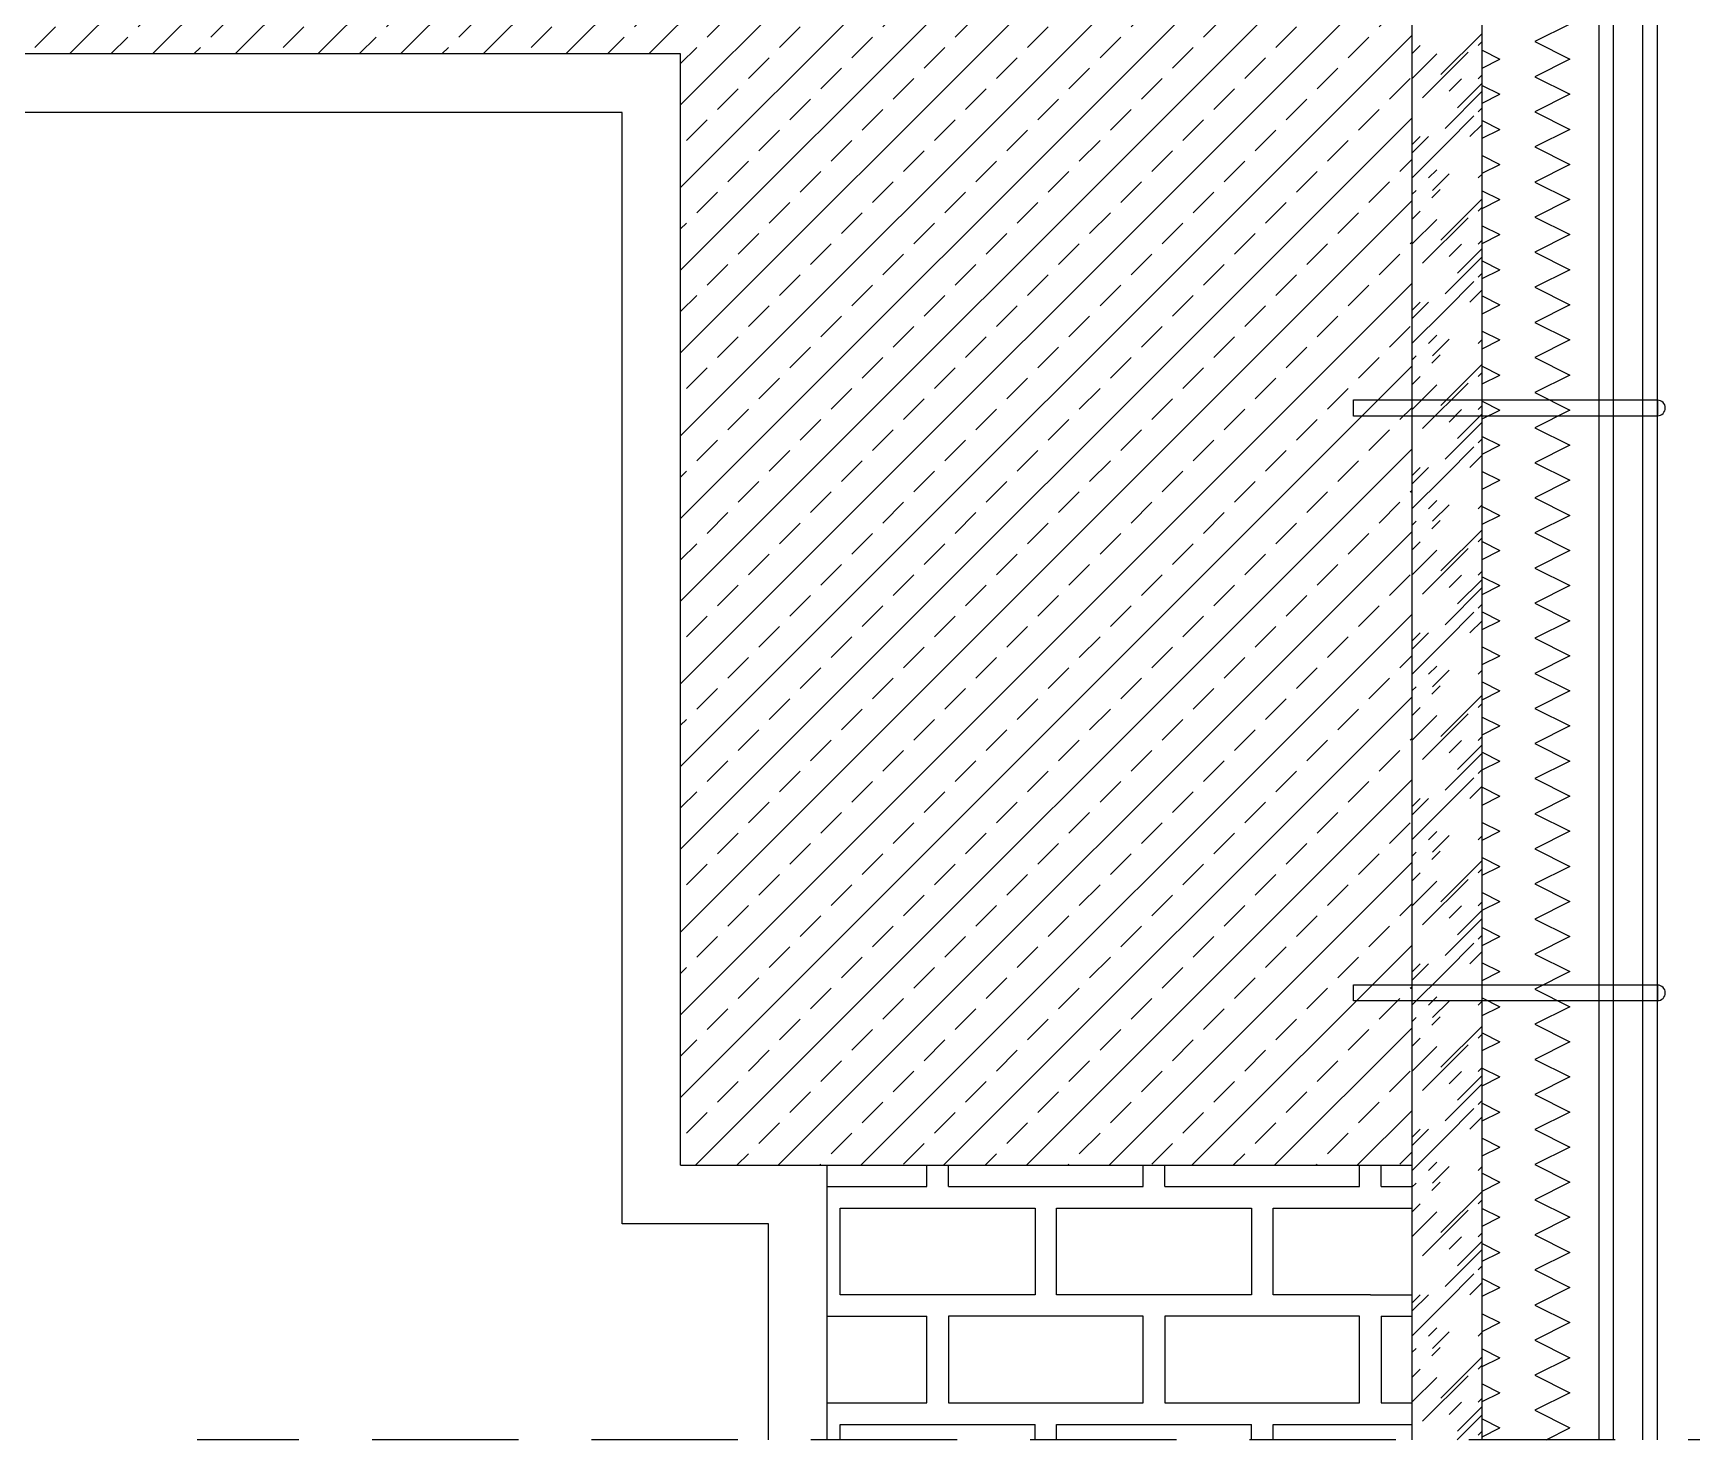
# Model space of a CAD drawing. Header units: metres. Extents: x -220 to 294, y -29 to 18.
# Drawn here: x 262.438 to 265.274, y 8.754 to 11.159 of the extents above; entities that cross this region are included whole.
import ezdxf

# ---------------------------------------------------------------- set-up
doc = ezdxf.new("R2010")
doc.units = ezdxf.units.M
doc.header["$MEASUREMENT"] = 0
doc.linetypes.add('CENTER2', pattern=[1.125, 0.75, -0.125, 0.125, -0.125])
doc.linetypes.add('DASHED2', pattern=[0.375, 0.25, -0.125])
doc.layers.add('Standart', color=7, linetype='Continuous')

msp = doc.modelspace()

# ---------------------------------------------------------------- hatches: boundary and pattern name
at = {"layer": 'Standart', "linetype": 'Continuous', "lineweight": -3}
h = msp.add_hatch(dxfattribs=at)
h.set_pattern_fill('ANSI33', color=59, scale=0.4, style=0)
h.set_pattern_definition([(45, (2.96814, -4.59858), (-0.07071068, 0.07071068), []), (45, (3.03885, -4.59858), (-0.07071068, 0.07071068), [0.05, -0.025])])
h.paths.add_polyline_path([(259.0966, 11.7233), (259.0966, 11.1233), (263.5449, 11.1233), (263.5449, 9.2233), (264.7949, 9.2233), (264.7949, 11.7233)])

# ---------------------------------------------------------------- linework, layer by layer
at = {"layer": 'Standart', "color": 47, "linetype": 'Continuous', "lineweight": -3}
for points in [[(264.9149, 8.7539), (264.9149, 15.8398)], [(265.1149, 8.7539), (265.1149, 15.8398)], [(265.1399, 8.7539), (265.1399, 15.8398)], [(265.1899, 8.7539), (265.1899, 15.8398)], [(265.2149, 8.7539), (265.2149, 15.8398)]]:
    msp.add_lwpolyline(points, dxfattribs=at)
at = {"layer": 'Standart', "color": 7, "linetype": 'Continuous', "lineweight": -3}
for points in [[(264.7949, 11.7233), (264.7949, 9.2233)], [(263.5449, 11.1233), (259.0966, 11.1233)], [(263.5449, 9.2233), (263.5449, 11.1233)], [(263.7949, 9.2233), (264.7949, 9.2233)]]:
    msp.add_lwpolyline(points, dxfattribs=at)
at = {"layer": 'Standart', "color": 4, "linetype": 'Continuous', "lineweight": -3}
for points in [[(265.0652, 11.1744), (265.0052, 11.1444)], [(265.0052, 11.1444), (265.0652, 11.1144)], [(264.9149, 11.1296), (264.9452, 11.1144)], [(264.9149, 11.0993), (264.9452, 11.1144)], [(265.0652, 11.1144), (265.0052, 11.0844)], [(264.9149, 11.0696), (264.9452, 11.0544)], [(265.0052, 11.0844), (265.0652, 11.0544)], [(264.9149, 11.0393), (264.9452, 11.0544)], [(265.0652, 11.0544), (265.0052, 11.0244)], [(264.9149, 11.0096), (264.9452, 10.9944)], [(265.0052, 11.0244), (265.0652, 10.9944)], [(264.9149, 10.9793), (264.9452, 10.9944)], [(265.0652, 10.9944), (265.0052, 10.9644)], [(264.9149, 10.9496), (264.9452, 10.9344)], [(265.0052, 10.9644), (265.0652, 10.9344)], [(264.9149, 10.9193), (264.9452, 10.9344)], [(265.0652, 10.9344), (265.0052, 10.9044)], [(264.9149, 10.8896), (264.9452, 10.8744)], [(265.0052, 10.9044), (265.0652, 10.8744)], [(264.9149, 10.8593), (264.9452, 10.8744)], [(265.0652, 10.8744), (265.0052, 10.8444)], [(265.0052, 10.8444), (265.0652, 10.8144)], [(264.9149, 10.8296), (264.9452, 10.8144)], [(264.9149, 10.7993), (264.9452, 10.8144)], [(265.0652, 10.8144), (265.0052, 10.7844)], [(265.0052, 10.7844), (265.0652, 10.7544)], [(264.9149, 10.7696), (264.9452, 10.7544)], [(264.9149, 10.7393), (264.9452, 10.7544)], [(265.0652, 10.7544), (265.0052, 10.7244)], [(265.0052, 10.7244), (265.0652, 10.6944)], [(264.9149, 10.7096), (264.9452, 10.6944)], [(264.9149, 10.6793), (264.9452, 10.6944)], [(265.0652, 10.6944), (265.0052, 10.6644)], [(265.0052, 10.6644), (265.0652, 10.6344)], [(264.9149, 10.6496), (264.9452, 10.6344)], [(264.9149, 10.6193), (264.9452, 10.6344)], [(265.0652, 10.6344), (265.0052, 10.6044)], [(264.9149, 10.5896), (264.9452, 10.5744)], [(265.0052, 10.6044), (265.0652, 10.5744)], [(264.9149, 10.5593), (264.9452, 10.5744)], [(265.0652, 10.5744), (265.0052, 10.5444)], [(264.9149, 10.5296), (264.9452, 10.5144)], [(265.0052, 10.5444), (265.0652, 10.5144)], [(264.9149, 10.4993), (264.9452, 10.5144)], [(265.0652, 10.5144), (265.0052, 10.4844)], [(264.9149, 10.4696), (264.9452, 10.4544)], [(265.0052, 10.4844), (265.0652, 10.4544)], [(264.9149, 10.4393), (264.9452, 10.4544)], [(265.0652, 10.4544), (265.0052, 10.4244)], [(264.9149, 10.4096), (264.9452, 10.3944)], [(265.0052, 10.4244), (265.0652, 10.3944)], [(264.9149, 10.3793), (264.9452, 10.3944)], [(265.0652, 10.3944), (265.0052, 10.3644)], [(264.9149, 10.3496), (264.9452, 10.3344)], [(265.0052, 10.3644), (265.0652, 10.3344)], [(264.9149, 10.3193), (264.9452, 10.3344)], [(265.0652, 10.3344), (265.0052, 10.3044)], [(265.0052, 10.3044), (265.0652, 10.2744)], [(264.9149, 10.2896), (264.9452, 10.2744)], [(264.9149, 10.2593), (264.9452, 10.2744)], [(265.0652, 10.2744), (265.0052, 10.2444)], [(265.0052, 10.2444), (265.0652, 10.2144)], [(264.9149, 10.2296), (264.9452, 10.2144)], [(264.9149, 10.1993), (264.9452, 10.2144)], [(265.0652, 10.2144), (265.0052, 10.1844)], [(265.0052, 10.1844), (265.0652, 10.1544)], [(264.9149, 10.1696), (264.9452, 10.1544)], [(264.9149, 10.1393), (264.9452, 10.1544)], [(265.0652, 10.1544), (265.0052, 10.1244)], [(265.0052, 10.1244), (265.0652, 10.0944)], [(264.9149, 10.1096), (264.9452, 10.0944)], [(264.9149, 10.0793), (264.9452, 10.0944)], [(265.0652, 10.0944), (265.0052, 10.0644)], [(264.9149, 10.0496), (264.9452, 10.0344)], [(265.0052, 10.0644), (265.0652, 10.0344)], [(264.9149, 10.0193), (264.9452, 10.0344)], [(265.0652, 10.0344), (265.0052, 10.0044)], [(264.9149, 9.9896), (264.9452, 9.9744)], [(265.0052, 10.0044), (265.0652, 9.9744)], [(264.9149, 9.9593), (264.9452, 9.9744)], [(265.0652, 9.9744), (265.0052, 9.9444)], [(264.9149, 9.9296), (264.9452, 9.9144)], [(265.0052, 9.9444), (265.0652, 9.9144)], [(264.9149, 9.8993), (264.9452, 9.9144)], [(265.0652, 9.9144), (265.0052, 9.8844)], [(264.9149, 9.8696), (264.9452, 9.8544)], [(265.0052, 9.8844), (265.0652, 9.8544)], [(264.9149, 9.8393), (264.9452, 9.8544)], [(265.0652, 9.8544), (265.0052, 9.8244)], [(265.0052, 9.8244), (265.0652, 9.7944)], [(264.9149, 9.8096), (264.9452, 9.7944)], [(264.9149, 9.7793), (264.9452, 9.7944)], [(265.0652, 9.7944), (265.0052, 9.7644)], [(265.0052, 9.7644), (265.0652, 9.7344)], [(264.9149, 9.7496), (264.9452, 9.7344)], [(264.9149, 9.7193), (264.9452, 9.7344)], [(265.0652, 9.7344), (265.0052, 9.7044)], [(265.0052, 9.7044), (265.0652, 9.6744)], [(264.9149, 9.6896), (264.9452, 9.6744)], [(264.9149, 9.6593), (264.9452, 9.6744)], [(265.0652, 9.6744), (265.0052, 9.6444)], [(265.0052, 9.6444), (265.0652, 9.6144)], [(264.9149, 9.6296), (264.9452, 9.6144)], [(264.9149, 9.5993), (264.9452, 9.6144)], [(265.0652, 9.6144), (265.0052, 9.5844)], [(265.0052, 9.5844), (265.0652, 9.5544)], [(264.9149, 9.5696), (264.9452, 9.5544)], [(264.9149, 9.5393), (264.9452, 9.5544)], [(265.0652, 9.5544), (265.0052, 9.5244)], [(264.9149, 9.5096), (264.9452, 9.4944)], [(265.0052, 9.5244), (265.0652, 9.4944)], [(264.9149, 9.4793), (264.9452, 9.4944)], [(265.0652, 9.4944), (265.0052, 9.4644)], [(264.9149, 9.4496), (264.9452, 9.4344)], [(265.0052, 9.4644), (265.0652, 9.4344)], [(264.9149, 9.4193), (264.9452, 9.4344)], [(265.0652, 9.4344), (265.0052, 9.4044)], [(264.9149, 9.3896), (264.9452, 9.3744)], [(265.0052, 9.4044), (265.0652, 9.3744)], [(264.9149, 9.3593), (264.9452, 9.3744)], [(265.0652, 9.3744), (265.0052, 9.3444)], [(264.9149, 9.3296), (264.9452, 9.3144)], [(265.0052, 9.3444), (265.0652, 9.3144)], [(264.9149, 9.2993), (264.9452, 9.3144)], [(265.0652, 9.3144), (265.0052, 9.2844)], [(265.0052, 9.2844), (265.0652, 9.2544)], [(264.9149, 9.2696), (264.9452, 9.2544)], [(264.9149, 9.2393), (264.9452, 9.2544)], [(265.0652, 9.2544), (265.0052, 9.2244)], [(265.0052, 9.2244), (265.0652, 9.1944)], [(264.9149, 9.2096), (264.9452, 9.1944)], [(264.9149, 9.1793), (264.9452, 9.1944)], [(265.0652, 9.1944), (265.0052, 9.1644)], [(265.0052, 9.1644), (265.0652, 9.1344)], [(264.9149, 9.1496), (264.9452, 9.1344)], [(264.9149, 9.1193), (264.9452, 9.1344)], [(265.0652, 9.1344), (265.0052, 9.1044)], [(265.0052, 9.1044), (265.0652, 9.0744)], [(264.9149, 9.0896), (264.9452, 9.0744)], [(264.9149, 9.0593), (264.9452, 9.0744)], [(265.0652, 9.0744), (265.0052, 9.0444)], [(264.9149, 9.0296), (264.9452, 9.0144)], [(265.0052, 9.0444), (265.0652, 9.0144)], [(264.9149, 8.9993), (264.9452, 9.0144)], [(265.0652, 9.0144), (265.0052, 8.9844)], [(264.9149, 8.9696), (264.9452, 8.9544)], [(265.0052, 8.9844), (265.0652, 8.9544)], [(264.9149, 8.9393), (264.9452, 8.9544)], [(265.0652, 8.9544), (265.0052, 8.9244)], [(264.9149, 8.9096), (264.9452, 8.8944)], [(265.0052, 8.9244), (265.0652, 8.8944)], [(264.9149, 8.8793), (264.9452, 8.8944)], [(265.0652, 8.8944), (265.0052, 8.8644)], [(264.9149, 8.8496), (264.9452, 8.8344)], [(265.0052, 8.8644), (265.0652, 8.8344)], [(264.9149, 8.8193), (264.9452, 8.8344)], [(265.0652, 8.8344), (265.0052, 8.8044)], [(265.0052, 8.8044), (265.0652, 8.7744)], [(264.9149, 8.7896), (264.9452, 8.7744)], [(264.9149, 8.7593), (264.9452, 8.7744)], [(265.0243, 8.754), (265.0652, 8.7744)]]:
    msp.add_lwpolyline(points, dxfattribs=at)
at = {"layer": 'Standart', "color": 241, "linetype": 'Continuous', "lineweight": -3}
for points in [[(264.8445, 11.0881), (264.9149, 11.1585)], [(264.9082, 11.1376), (264.9149, 11.1444)], [(264.7949, 11.1233), (264.8092, 11.1376)], [(264.7949, 11.0809), (264.8375, 11.1234)], [(264.8134, 11.0485), (264.8912, 11.1263)], [(264.9082, 11.081), (264.9149, 11.0878)], [(264.8516, 10.9961), (264.9149, 11.0595)], [(264.8587, 11.0598), (264.8799, 11.081)], [(264.8728, 11.0315), (264.9149, 11.0736)], [(264.9082, 11.0244), (264.9149, 11.0312)], [(264.8516, 10.9679), (264.9011, 11.0174)], [(264.894, 10.982), (264.9149, 11.0029)], [(264.7949, 10.9536), (264.8233, 10.982)], [(264.7949, 10.9677), (264.8092, 10.982)], [(264.7949, 10.9112), (264.8516, 10.9679)], [(264.7949, 10.9395), (264.795, 10.9396)], [(264.8233, 10.9113), (264.8375, 10.9254)], [(264.8304, 10.8901), (264.8587, 10.9184)], [(264.9082, 10.9113), (264.9149, 10.9181)], [(264.7949, 10.8829), (264.8021, 10.8901)], [(264.829, 10.8774), (264.8431, 10.8915)], [(264.8445, 10.8052), (264.9149, 10.8757)], [(264.9082, 10.8547), (264.9149, 10.8615)], [(264.7949, 10.8405), (264.8092, 10.8547)], [(264.7949, 10.798), (264.8375, 10.8406)], [(264.8134, 10.7656), (264.8912, 10.8434)], [(264.9082, 10.7982), (264.9149, 10.8049)], [(264.8516, 10.7133), (264.9149, 10.7767)], [(264.8587, 10.7769), (264.8799, 10.7982)], [(264.8728, 10.7487), (264.9149, 10.7908)], [(264.9082, 10.7416), (264.9149, 10.7484)], [(264.8516, 10.685), (264.9011, 10.7345)], [(264.894, 10.6992), (264.9149, 10.7201)], [(264.7949, 10.6707), (264.8233, 10.6992)], [(264.7949, 10.6849), (264.8092, 10.6992)], [(264.7949, 10.6283), (264.8516, 10.685)], [(264.7949, 10.6566), (264.795, 10.6567)], [(264.8233, 10.6285), (264.8375, 10.6426)], [(264.8304, 10.6072), (264.8587, 10.6355)], [(264.9082, 10.6285), (264.9149, 10.6352)], [(264.7949, 10.6), (264.8021, 10.6072)], [(264.829, 10.5945), (264.8431, 10.6087)], [(264.8445, 10.5224), (264.9149, 10.5928)], [(264.9082, 10.5719), (264.9149, 10.5787)], [(264.7949, 10.5576), (264.8092, 10.5719)], [(264.7949, 10.5152), (264.8375, 10.5577)], [(264.8134, 10.4828), (264.8912, 10.5606)], [(264.9082, 10.5153), (264.9149, 10.5221)], [(264.8516, 10.4305), (264.9149, 10.4938)], [(264.8587, 10.4941), (264.8799, 10.5153)], [(264.8728, 10.4658), (264.9149, 10.508)], [(264.9082, 10.4587), (264.9149, 10.4655)], [(264.8516, 10.4022), (264.9011, 10.4517)], [(264.894, 10.4163), (264.9149, 10.4372)], [(264.7949, 10.3879), (264.8233, 10.4163)], [(264.7949, 10.402), (264.8092, 10.4163)], [(264.7949, 10.3455), (264.8516, 10.4022)], [(264.7949, 10.3738), (264.795, 10.3739)], [(264.8233, 10.3456), (264.8375, 10.3598)], [(264.8304, 10.3244), (264.8587, 10.3527)], [(264.9082, 10.3456), (264.9149, 10.3524)], [(264.7949, 10.3172), (264.8021, 10.3244)], [(264.829, 10.3117), (264.8431, 10.3258)], [(264.8445, 10.2395), (264.9149, 10.31)], [(264.9082, 10.289), (264.9149, 10.2958)], [(264.7949, 10.2748), (264.8092, 10.289)], [(264.7949, 10.2323), (264.8375, 10.2749)], [(264.8134, 10.1999), (264.8912, 10.2777)], [(264.9082, 10.2325), (264.9149, 10.2393)], [(264.8516, 10.1476), (264.9149, 10.211)], [(264.8587, 10.2113), (264.8799, 10.2325)], [(264.8728, 10.183), (264.9149, 10.2251)], [(264.9082, 10.1759), (264.9149, 10.1827)], [(264.8516, 10.1193), (264.9011, 10.1688)], [(264.894, 10.1335), (264.9149, 10.1544)], [(264.7949, 10.1051), (264.8233, 10.1335)], [(264.7949, 10.1192), (264.8092, 10.1335)], [(264.7949, 10.0626), (264.8516, 10.1193)], [(264.7949, 10.0909), (264.795, 10.0911)], [(264.8233, 10.0628), (264.8375, 10.0769)], [(264.8304, 10.0416), (264.8587, 10.0698)], [(264.9082, 10.0628), (264.9149, 10.0696)], [(264.7949, 10.0343), (264.8021, 10.0416)], [(264.829, 10.0288), (264.8431, 10.043)], [(264.8445, 9.9567), (264.9149, 10.0271)], [(264.9082, 10.0062), (264.9149, 10.013)], [(264.7949, 9.9919), (264.8092, 10.0062)], [(264.7949, 9.9495), (264.8375, 9.9921)], [(264.8134, 9.9171), (264.8912, 9.9949)], [(264.9082, 9.9496), (264.9149, 9.9564)], [(264.8516, 9.8648), (264.9149, 9.9281)], [(264.8587, 9.9284), (264.8799, 9.9496)], [(264.8728, 9.9001), (264.9149, 9.9423)], [(264.9082, 9.8931), (264.9149, 9.8998)], [(264.8516, 9.8365), (264.9011, 9.886)], [(264.894, 9.8506), (264.9149, 9.8716)], [(264.7949, 9.8222), (264.8233, 9.8506)], [(264.7949, 9.8364), (264.8092, 9.8506)], [(264.7949, 9.7798), (264.8516, 9.8365)], [(264.7949, 9.8081), (264.795, 9.8082)], [(264.8233, 9.7799), (264.8375, 9.7941)], [(264.8304, 9.7587), (264.8587, 9.787)], [(264.9082, 9.7799), (264.9149, 9.7867)], [(264.7949, 9.7515), (264.8021, 9.7587)], [(264.829, 9.746), (264.8431, 9.7601)], [(264.8445, 9.6739), (264.9149, 9.7443)], [(264.9082, 9.7234), (264.9149, 9.7301)], [(264.7949, 9.7091), (264.8092, 9.7234)], [(264.7949, 9.6666), (264.8375, 9.7092)], [(264.8134, 9.6343), (264.8912, 9.712)], [(264.9082, 9.6668), (264.9149, 9.6736)], [(264.8516, 9.5819), (264.9149, 9.6453)], [(264.8587, 9.6456), (264.8799, 9.6668)], [(264.8728, 9.6173), (264.9149, 9.6594)], [(264.9082, 9.6102), (264.9149, 9.617)], [(264.8516, 9.5537), (264.9011, 9.6031)], [(264.894, 9.5678), (264.9149, 9.5887)], [(264.7949, 9.5394), (264.8233, 9.5678)], [(264.7949, 9.5535), (264.8092, 9.5678)], [(264.7949, 9.4969), (264.8516, 9.5537)], [(264.7949, 9.5252), (264.795, 9.5254)], [(264.8233, 9.4971), (264.8375, 9.5112)], [(264.8304, 9.4759), (264.8587, 9.5042)], [(264.9082, 9.4971), (264.9149, 9.5039)], [(264.7949, 9.4687), (264.8021, 9.4759)], [(264.829, 9.4631), (264.8431, 9.4773)], [(264.8445, 9.391), (264.9149, 9.4614)], [(264.9082, 9.4405), (264.9149, 9.4473)], [(264.7949, 9.4262), (264.8092, 9.4405)], [(264.7949, 9.3838), (264.8375, 9.4264)], [(264.8134, 9.3514), (264.8912, 9.4292)], [(264.9082, 9.3839), (264.9149, 9.3907)], [(264.8516, 9.2991), (264.9149, 9.3624)], [(264.8587, 9.3627), (264.8799, 9.3839)], [(264.8728, 9.3344), (264.9149, 9.3766)], [(264.9082, 9.3274), (264.9149, 9.3342)], [(264.8516, 9.2708), (264.9011, 9.3203)], [(264.894, 9.285), (264.9149, 9.3059)], [(264.7949, 9.2565), (264.8233, 9.285)], [(264.7949, 9.2707), (264.8092, 9.285)], [(264.7949, 9.2141), (264.8516, 9.2708)], [(264.7949, 9.2424), (264.795, 9.2425)], [(264.8233, 9.2142), (264.8375, 9.2284)], [(264.8304, 9.193), (264.8587, 9.2213)], [(264.9082, 9.2142), (264.9149, 9.221)], [(264.7949, 9.1858), (264.8021, 9.193)], [(264.829, 9.1803), (264.8431, 9.1944)], [(264.8445, 9.1082), (264.9149, 9.1786)], [(264.9082, 9.1577), (264.9149, 9.1645)], [(264.7949, 9.1434), (264.8092, 9.1577)], [(264.7949, 9.101), (264.8375, 9.1435)], [(264.8134, 9.0686), (264.8912, 9.1464)], [(264.9082, 9.1011), (264.9149, 9.1079)], [(264.8516, 9.0163), (264.9149, 9.0796)], [(264.8587, 9.0799), (264.8799, 9.1011)], [(264.8728, 9.0516), (264.9149, 9.0937)], [(264.9082, 9.0445), (264.9149, 9.0513)], [(264.8516, 8.988), (264.9011, 9.0375)], [(264.894, 9.0021), (264.9149, 9.023)], [(264.7949, 8.9737), (264.8233, 9.0021)], [(264.7949, 8.9878), (264.8092, 9.0021)], [(264.7949, 8.9312), (264.8516, 8.988)], [(264.7949, 8.9595), (264.795, 8.9597)], [(264.8233, 8.9314), (264.8375, 8.9455)], [(264.8304, 8.9102), (264.8587, 8.9385)], [(264.9082, 8.9314), (264.9149, 8.9382)], [(264.7949, 8.903), (264.8021, 8.9102)], [(264.829, 8.8975), (264.8431, 8.9116)], [(264.8445, 8.8253), (264.9149, 8.8958)], [(264.9082, 8.8748), (264.9149, 8.8816)], [(264.7949, 8.8605), (264.8092, 8.8748)], [(264.7949, 8.8181), (264.8375, 8.8607)], [(264.8134, 8.7857), (264.8912, 8.8635)], [(264.8587, 8.797), (264.8799, 8.8183)], [(264.9082, 8.8183), (264.9149, 8.825)], [(264.8722, 8.754), (264.9149, 8.7968)], [(264.8728, 8.7688), (264.9149, 8.8109)], [(264.9082, 8.7617), (264.9149, 8.7685)], [(264.9005, 8.754), (264.9011, 8.7546)]]:
    msp.add_lwpolyline(points, dxfattribs=at)
at = {"layer": 'Standart', "color": 38, "linetype": 'Continuous', "lineweight": -3}
for points in [[(263.4449, 11.0233), (259.0966, 11.0233)], [(263.4449, 9.1233), (263.4449, 11.0233)], [(263.9658, 9.1871), (263.9658, 9.2233)], [(264.0027, 9.1871), (264.0027, 9.2233)], [(264.3358, 9.1871), (264.3358, 9.2233)], [(264.3727, 9.1871), (264.3727, 9.2233)], [(264.7057, 9.1871), (264.7057, 9.2233)], [(264.7427, 9.1871), (264.7427, 9.2233)], [(263.7949, 9.1871), (263.9658, 9.1871)], [(264.0027, 9.1871), (264.3358, 9.1871)], [(264.3727, 9.1871), (264.7057, 9.1871)], [(264.7427, 9.1871), (264.7949, 9.1871)], [(263.8177, 9.0761), (263.8177, 9.1501)], [(263.8177, 9.1501), (263.9843, 9.1501)], [(263.9843, 9.1501), (264.1508, 9.1501)], [(264.1508, 9.1501), (264.1508, 9.0761)], [(264.1877, 9.0761), (264.1877, 9.1501)], [(264.1877, 9.1501), (264.3542, 9.1501)], [(264.3542, 9.1501), (264.5208, 9.1501)], [(264.5208, 9.1501), (264.5208, 9.0761)], [(264.5577, 9.0761), (264.5577, 9.1501)], [(264.5577, 9.1501), (264.7242, 9.1501)], [(264.7242, 9.1501), (264.7949, 9.1501)], [(263.6949, 9.1233), (263.4449, 9.1233)], [(263.6949, 8.7539), (263.6949, 9.1233)], [(263.8177, 9.0021), (263.8177, 9.0761)], [(264.1508, 9.0761), (264.1508, 9.0021)], [(264.1877, 9.0021), (264.1877, 9.0761)], [(264.5208, 9.0761), (264.5208, 9.0021)], [(264.5577, 9.0021), (264.5577, 9.0761)], [(263.9843, 9.0021), (263.8177, 9.0021)], [(264.1508, 9.0021), (263.9843, 9.0021)], [(264.3542, 9.0021), (264.1877, 9.0021)], [(264.5208, 9.0021), (264.3542, 9.0021)], [(264.7242, 9.0021), (264.5577, 9.0021)], [(264.7242, 9.0021), (264.7949, 9.0021)], [(263.7949, 8.9651), (263.9658, 8.9651)], [(263.9658, 8.8171), (263.9658, 8.9651)], [(264.3358, 8.9651), (264.0027, 8.9651)], [(264.0027, 8.9651), (264.0027, 8.8171)], [(264.3358, 8.8171), (264.3358, 8.9651)], [(264.7057, 8.9651), (264.3727, 8.9651)], [(264.3727, 8.9651), (264.3727, 8.8171)], [(264.7057, 8.8171), (264.7057, 8.9651)], [(264.7427, 8.9651), (264.7949, 8.9651)], [(264.7427, 8.9651), (264.7427, 8.8171)], [(263.7949, 8.8171), (263.9658, 8.8171)], [(264.0027, 8.8171), (264.3358, 8.8171)], [(264.3727, 8.8171), (264.7057, 8.8171)], [(264.7427, 8.8171), (264.7949, 8.8171)], [(263.8177, 8.754), (263.8177, 8.7801)], [(263.8177, 8.7801), (263.9843, 8.7801)], [(263.9843, 8.7801), (264.1508, 8.7801)], [(264.1508, 8.754), (264.1508, 8.7801)], [(264.1877, 8.754), (264.1877, 8.7801)], [(264.1877, 8.7801), (264.3542, 8.7801)], [(264.3542, 8.7801), (264.5208, 8.7801)], [(264.5208, 8.754), (264.5208, 8.7801)], [(264.5577, 8.754), (264.5577, 8.7801)], [(264.5577, 8.7801), (264.7242, 8.7801)], [(264.7242, 8.7801), (264.7949, 8.7801)]]:
    msp.add_lwpolyline(points, dxfattribs=at)
at = {"layer": 'Standart', "color": 19, "linetype": 'CENTER2', "lineweight": -3}
for points in [[(264.6952, 10.5318), (265.2149, 10.5318)], [(264.6952, 10.5043), (264.6952, 10.5318)], [(265.2149, 10.5318), (265.2149, 10.5043)], [(265.2149, 10.5043), (264.6952, 10.5043)], [(264.6952, 9.5318), (265.2149, 9.5318)], [(264.6952, 9.5043), (264.6952, 9.5318)], [(265.2149, 9.5318), (265.2149, 9.5043)], [(265.2149, 9.5043), (264.6952, 9.5043)]]:
    msp.add_lwpolyline(points, dxfattribs=at)
at = {"layer": 'Standart', "color": 198, "linetype": 'Continuous', "lineweight": -3}
msp.add_lwpolyline([(263.5449, 9.2233), (263.7949, 9.2233)], dxfattribs=at)
at = {"layer": 'Standart', "color": 166, "linetype": 'Continuous', "lineweight": -3}
for points in [[(263.7949, 9.2233), (263.7949, 8.7539)], [(264.7949, 9.2233), (264.7949, 8.7539)]]:
    msp.add_lwpolyline(points, dxfattribs=at)
at = {"layer": 'Standart', "color": 38, "linetype": 'DASHED2', "lineweight": -3}
msp.add_lwpolyline([(266.2675, 8.7539), (262.7185, 8.7539)], dxfattribs=at)
at = {"layer": 'Standart', "color": 19, "linetype": 'Continuous', "lineweight": -3}
for centre in [(265.2149, 10.5181), (265.2149, 9.5181)]:
    msp.add_arc(centre, 0.0133, 270, 90, dxfattribs=at)

doc.saveas('drawing.dxf')
